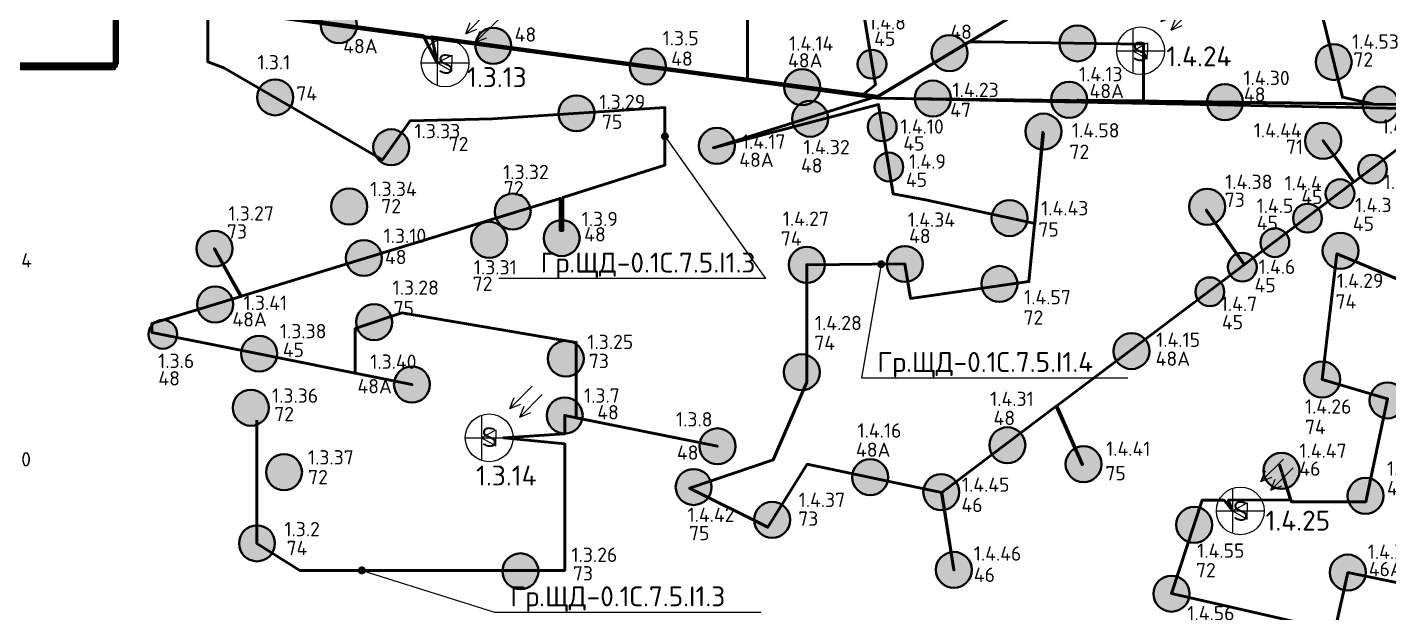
# Model space of a CAD drawing. Header units: millimetres. Extents: x -813692 to 807431, y 0 to 1813163.
# Drawn here: x 4222 to 21329, y 794557 to 801913 of the extents above; entities that cross this region are included whole.
import ezdxf
from ezdxf import colors
from ezdxf.entities.mleader import LeaderData, LeaderLine
from ezdxf.math import Vec2, Vec3

# ---------------------------------------------------------------- set-up
doc = ezdxf.new("R2010")
doc.units = ezdxf.units.MM
for name, color, linetype, lineweight in [('0_Авт.', 10, 'Continuous', 5), ('_Гр.ЩД-0.1С.7.5.I1.3', 6, 'Continuous', 50), ('_Гр.ЩД-0.1С.7.5.I1.4', 6, 'Continuous', 50), ('_Гр.ЩД-0.1С.7.5.I2.1', 6, 'Continuous', 50), ('_Гр.ЩД-0.1С.7.5.I2.2', 6, 'Continuous', 50), ('_Гр.ЩД-0.1С.7.5.I2.3', 6, 'Continuous', 50), ('_Гр.ЩД-0.1С.7.5.I3.3', 6, 'Continuous', 50), ('_освещение_dali', 3, 'Continuous', 50), ('A-ANNO-DIMS', 7, 'Continuous', 9), ('АР_монолит', 252, 'Continuous', 50)]:
    doc.layers.add(name, color=color, linetype=linetype, lineweight=lineweight)
for name, color, linetype, lineweight, true_color in [('DLX_LUM 1', 7, 'Continuous', 40, 0x130bf4), ('DLX_LUM 10', 7, 'Continuous', 40, 0x130bf4), ('DLX_LUM 14', 7, 'Continuous', 40, 0x130bf4), ('DLX_LUM 17', 7, 'Continuous', 40, 0x130bf4), ('DLX_LUM 18', 7, 'Continuous', 40, 0x130bf4), ('DLX_LUM 2', 7, 'Continuous', 40, 0x1b0ff0), ('DLX_LUM 25', 7, 'Continuous', 40, 0x130bf4), ('DLX_LUM 3', 7, 'Continuous', 40, 0x130bf4), ('DLX_LUM 5', 7, 'Continuous', 40, 0xfb3904), ('DLX_LUM 6', 7, 'Continuous', 40, 0x130bf4), ('DLX_LUM 8', 7, 'Continuous', 40, 0xfa2205), ('DLX_LUM 9', 7, 'Continuous', 40, 0x130bf4)]:
    doc.layers.add(name, color=color, linetype=linetype, lineweight=lineweight, true_color=true_color)
doc.layers.add('Вставка', color=252, linetype='Continuous')
doc.styles.add('GOST 2.304', font='GOST Common.ttf')
doc.styles.add('ISOCPEUR', font='isocpeur.ttf')
doc.styles.add('TableTextStyle', font='isocpeur.ttf')
doc.linetypes.add('Truba', pattern='A,3e-05,[4,MSH_7,S=1,R=0,X=0,Y=0],-3.022072', length=3.022102)
doc.linetypes.add('Проводка в лотке', pattern='A,7.5,[130,ltypeshp.shx,S=0.5,R=0,X=0,Y=0],1,[130,ltypeshp.shx,S=1,R=90,X=0,Y=-0.5],1,[130,ltypeshp.shx,S=0.5,R=0,X=0,Y=0],7.5', length=17)
doc.dimstyles.new('М-200', dxfattribs={"dimtxt": 400, "dimasz": 160, "dimexe": 200, "dimexo": 400, "dimgap": 50, "dimtad": 1, "dimdec": 0, "dimzin": 0, "dimdsep": 46, "dimtxsty": 'GOST 2.304', "dimblk": 'ARCHTICK', "dimcen": 180, "dimdle": 200, "dimadec": 0, "dimazin": 0, "dimtfac": 1, "dimtdec": 0, "dimtmove": 1, "dimatfit": 0, "dimfxl": 1, "dimtolj": 1, "dimtzin": 0, "dimarcsym": 0})

# ---------------------------------------------------------------- blocks, each defined once
blk = doc.blocks.new('_ArchTick')
at = {"color": 0, "linetype": 'ByBlock', "const_width": 0.15}
blk.add_lwpolyline([(-0.5, -0.5), (0.5, 0.5)], dxfattribs=at)
blk = doc.blocks.new('*D38')
at = {"layer": 'A-ANNO-DIMS', "color": 0, "lineweight": -2, "transparency": 16777216}
blk.add_arc((-165704, -113309), 107894, 270, 326, dxfattribs=at)
at = {"layer": 'Defpoints', "color": 0, "lineweight": 30, "transparency": 16777216}
for p in [(-165704, -113309), (-165704, -113309), (-75741, -173990), (-131171, -215528), (-165704, -221903)]:
    blk.add_point(p, dxfattribs=at)
at = {"layer": 'A-ANNO-DIMS', "color": 0, "lineweight": -2, "transparency": 16777216, "xscale": 160, "yscale": 160, "zscale": 160}
for p, rotation in [((-76255, -173643), 55.99999895826774), ((-165704, -221203), 179.9999981265246)]:
    blk.add_blockref('_ArchTick', p, dxfattribs=dict(at, rotation=rotation))
at = {"layer": 'A-ANNO-DIMS', "color": 0, "transparency": 16777216, "insert": (-114300, -207822), "char_height": 400, "attachment_point": 5, "rotation": 28.5412, "style": 'GOST 2.304'}
blk.add_mtext('\\A1;56,0%%D', dxfattribs=at)
blk = doc.blocks.new('A$C85fa3c5e')
at = {"layer": '0_Авт.', "color": 6, "lineweight": 25, "ltscale": 100}
for points in [[(5.42, 6.5), (2.59, 3.68), (3.15, 5.07)], [(5.42, 6.5), (2.59, 3.68), (3.98, 4.24)], [(6.66, 5.43), (3.83, 2.6), (4.39, 3.99)], [(6.66, 5.43), (3.83, 2.6), (5.22, 3.16)], [(-0.97, 2.84), (-0.98, -2.84)], [(-3, 0), (3, 0)], [(-0.98, 0), (0.85, 1), (0.85, -0.01)], [(-0.98, 0), (0.84, -1.02), (0.85, -0.01)]]:
    blk.add_lwpolyline(points, dxfattribs=at)
blk.add_circle((0, 0), 3, dxfattribs=at)
blk = doc.blocks.new('DIC3')
at = {"lineweight": 0, "ltscale": 100, "style": 'TableTextStyle'}
for tag, p, height in [('S', (-860, 7220), 250), ('9', (885, 3735, 3), 180), ('9', (-591, 3532, 3), 180), ('72', (3072, 2855, -497), 180), ('75', (6516, 2809, -497), 180), ('74', (9676, 2729, -497), 180), ('48', (2649, 2132, -497), 180), ('48А', (5100, 2003, -497), 180), ('48', (7254, 1745, -497), 180), ('48', (9195, 1485, -497), 180), ('9', (-592, 1071, 3), 180), ('74', (4105, 1183, -497), 180), ('S', (6738, 961), 250), ('9', (668, 711, 3), 180), ('75', (8400, 685, -497), 180), ('72', (6077, 318, -497), 180), ('S', (-799, -285), 250), ('72', (7192, -196, -497), 180), ('72', (5521, -409, -497), 180), ('73', (3739, -716, -497), 180), ('48', (8178, -786, -497), 180), ('48', (5689, -997, -497), 180), ('9А', (690, -1305, 3), 180), ('9', (-592, -1429, 3), 180), ('72', (6823, -1394, -497), 180), ('75', (5803, -1649, -497), 180), ('48А', (3930, -1839, -497), 180), ('45', (4387, -2195, -497), 180), ('73', (8250, -2330, -497), 180), ('48', (2858, -2568, -497), 180), ('48А', (5522, -2579, -497), 180), ('72', (4288, -3005, -497), 180), ('48', (8208, -3004, -497), 180), ('48', (9363, -3302, -497), 180), ('9', (-592, -3929, 3), 180), ('9', (690, -3805, 3), 180), ('72', (4739, -3781, -497), 180), ('S', (6851, -4044), 250), ('74', (4443, -4682, -497), 180), ('73', (8051, -5005, -497), 180), ('9', (690, -6305, 3), 180), ('9', (-592, -6429, 3), 180)]:
    blk.add_attdef(tag, p, '', height=height, dxfattribs=at)
at = {"layer": '_освещение_dali', "color": 7, "style": 'TableTextStyle'}
for s, p in [('48', (7336, 1531, -497)), ('48А', (5182, 1385, -497)), ('48', (9303, 1228, -497)), ('74', (4593, 791, -497)), ('75', (8433, 435, -497)), ('72', (6506, 156, -497)), ('72', (7200, -399, -497)), ('72', (5660, -625, -497)), ('73', (3721, -942, -497)), ('48', (8210, -979, -497)), ('48', (5707, -1264, -497)), ('72', (6808, -1600, -497)), ('48А', (3790, -2047, -497)), ('75', (5815, -1906, -497)), ('45', (4423, -2430, -497)), ('73', (8268, -2570, -497)), ('48', (2860, -2788, -497)), ('48А', (5361, -2887, -497)), ('72', (4315, -3236, -497)), ('48', (8374, -3214, -497)), ('48', (9375, -3721, -497)), ('72', (4741, -4029, -497)), ('74', (4470, -4919, -497)), ('73', (8068, -5238, -497))]:
    blk.add_text(s, height=180, dxfattribs=at).set_placement(p)
blk = doc.blocks.new('DIC4')
at = {"lineweight": 0, "ltscale": 100, "style": 'TableTextStyle'}
for tag, p, height in [('48А', (-1699, 2691, -497), 180), ('72', (-3839, 2434, -497), 180), ('72', (-744, 2508, -497), 180), ('72', (-2824, 2347, -497), 180), ('72', (152, 2350, -497), 180), ('48', (-5154, 1904, -497), 180), ('76', (-1923, 1786, -497), 180), ('72', (1435, 1871, -497), 180), ('48', (-3387, 1642, -497), 180), ('45', (-4445, 1519, -497), 180), ('48А', (-5446, 1255, -497), 180), ('72', (1627, 1279, -497), 180), ('S', (-706, 1059), 250), ('48А', (-1804, 870, -497), 180), ('48А', (2185, 949, -497), 180), ('48', (263, 822, -497), 180), ('45', (2950, 741, -497), 180), ('47', (-3393, 672, -497), 180), ('45', (-4047, 212, -497), 180), ('72', (-1892, 164, -497), 180), ('71', (393, 164, -497), 180), ('45', (2001, 213, -497), 180), ('47', (3549, 236, -497), 180), ('48А', (-6039, 23, -497), 180), ('48', (-5265, -47, -497), 180), ('45', (-3938, -228, -497), 180), ('73', (34, -483, -497), 180), ('45', (780, -500, -497), 180), ('45', (2026, -484, -497), 180), ('47', (2884, -573, -497), 180), ('75', (-2279, -814, -497), 180), ('45', (428, -784, -497), 180), ('45', (1666, -774, -497), 180), ('74', (-5525, -947, -497), 180), ('48', (-3953, -959, -497), 180), ('47', (2626, -1505, -497), 180), ('45', (454, -1550, -497), 180), ('74', (1436, -1725, -497), 180), ('72', (-2493, -1932, -497), 180), ('45', (-22, -2016, -497), 180), ('74', (-5121, -2256, -497), 180), ('48А', (-834, -2467, -497), 180), ('75', (2355, -3054, -497), 180), ('48', (-2919, -3209, -497), 180), ('74', (1036, -3306, -497), 180), ('48А', (-4586, -3607, -497), 180), ('75', (-1462, -3835, -497), 180), ('46', (966, -3860, -497), 180), ('47', (2067, -4084, -497), 180), ('46', (-3274, -4287, -497), 180), ('73', (-5325, -4478, -497), 180), ('75', (-6721, -4666, -497), 180), ('S', (540, -4774), 250), ('75', (3046, -4779, -497), 180), ('72', (-318, -5116, -497), 180), ('46А', (1825, -5130, -497), 180), ('46', (-3124, -5152, -497), 180), ('72', (-441, -5902, -497), 180), ('45', (1686, -6015, -497), 180)]:
    blk.add_attdef(tag, p, '', height=height, dxfattribs=at)
at = {"layer": '_освещение_dali', "color": 7, "style": 'TableTextStyle'}
for s, p in [('48', (-3420, 1402, -497)), ('45', (-4377, 1314, -497)), ('48А', (-5459, 1043, -497)), ('72', (1644, 1053, -497)), ('48А', (-1671, 658, -497)), ('48', (269, 614, -497)), ('47', (-3421, 420, -497)), ('45', (-4010, -1, -497)), ('72', (-1923, -105, -497)), ('71', (798, -44, -497)), ('48А', (-6072, -206, -497)), ('48', (-5297, -278, -497)), ('45', (-3978, -457, -497)), ('45', (991, -673, -497)), ('73', (28, -708, -497)), ('45', (431, -999, -497)), ('45', (1638, -1009, -497)), ('74', (-5550, -1194, -497)), ('48', (-3938, -1163, -497)), ('75', (-2314, -1082, -497)), ('45', (403, -1781, -497)), ('74', (1420, -1986, -497)), ('72', (-2500, -2188, -497)), ('45', (-7, -2246, -497)), ('74', (-5129, -2506, -497)), ('48А', (-840, -2704, -497)), ('48', (-2877, -3449, -497)), ('74', (1036, -3562, -497)), ('48А', (-4605, -3848, -497)), ('46', (966, -4086, -497)), ('75', (-1472, -4144, -497)), ('47', (2067, -4332, -497)), ('46', (-3280, -4542, -497)), ('73', (-5331, -4714, -497)), ('75', (-6703, -4895, -497)), ('46', (-3124, -5419, -497)), ('72', (-333, -5361, -497)), ('46А', (1838, -5348, -497))]:
    blk.add_text(s, height=180, dxfattribs=at).set_placement(p)
blk = doc.blocks.new('_Dot')
at = {"color": 0, "linetype": 'ByBlock', "lineweight": -2}
blk.add_line((-0.5, 0), (-1, 0), dxfattribs=at)
at = {"color": 0, "linetype": 'ByBlock', "const_width": 0.5}
blk.add_lwpolyline([(-0.25, 0, 1), (0.25, 0, 1)], format="xyb", close=True, dxfattribs=at)
blk = doc.blocks.new('A$Cab2378fa')
at = {"lineweight": 25}
h = blk.add_hatch(color=256, dxfattribs=at)
h.paths.add_polyline_path([(162, -157, 0.442338), (148, 178), (0, 0)])
h.paths.add_polyline_path([(-142, -170), (0, 0), (-163, 158, 0.430096)])
at = {"lineweight": 25, "true_color": 0xfff5f5}
h = blk.add_hatch(color=7, dxfattribs=at)
h.dxf.hatch_style = 1
h.paths.add_polyline_path([(0, 0), (-142, -170, 0.174923), (3, -222, 0.197808), (162, -157)])
h.paths.add_polyline_path([(-163, 158), (0, 0), (148, 178, 0.175398), (3, 230, 0.209014)])
blk.add_circle((3, 4), 226)
blk = doc.blocks.new('Оси200')
at = {"layer": 'A-ANNO-DIMS'}
dim = blk.add_angular_dim_2l(base=(-131171, -215527.9), line1=((-165703.8, -113309.3), (-75741.3, -173989.8)), line2=((-165703.8, -113309.3), (-165703.8, -221903.3)), text='56,0%%D', dimstyle='М-200', override={"dimadec": 2, "dimtmove": 2}, dxfattribs=at)
dim.commit()
dim.dimension.update_dxf_attribs({"geometry": '*D38', "text_midpoint": (-114299.5, -207822), "dimtype": 130})
blk = doc.blocks.new('A$C6724712c')
at = {"layer": 'A-ANNO-DIMS', "color": 18, "lineweight": 0, "true_color": 0x000000}
blk.add_blockref('Оси200', (433047.4, 279674.7), dxfattribs=at)

msp = doc.modelspace()

# ---------------------------------------------------------------- linework, layer by layer
at = {"layer": '_Гр.ЩД-0.1С.7.5.I1.4', "ltscale": 100}
for points in [[(3783.5, 814731.6), (3783.5, 801424.9), (5314.2, 801424.9), (5314.2, 802320.5), (14710.9, 801058.8), (14879.2, 801187.1), (14636.4, 802668.5)], [(20446.4, 802257.7), (20746.4, 801032.8), (21128.7, 800950.1), (17425, 800996.5), (18249.5, 800987.4), (18247.1, 801699.4), (16212.1, 801728.2), (16050.7, 801728.2), (14918.3, 801051.3), (12843.8, 800399.3), (14919.4, 800940.2), (15102.6, 799818.9), (15531, 799738.6), (16881, 799447.2), (16982.7, 800592.7), (16989.7, 800582.3), (16808.3, 798717.4), (15321.5, 798505.4), (15249.3, 798938.4), (14016.8, 798928.6), (14016.8, 797454.8), (13596.6, 796477.6), (12544.3, 796120.6), (13526.1, 795631.7), (14023.8, 796422.1), (15708.3, 796066.9), (15864.6, 795095.3), (15712.3, 796067.2), (17151.3, 797151.6), (17476.2, 796419.7), (17482.5, 796419.9), (17159.2, 797157.5), (19511.2, 798929.9), (19036, 799608.8), (19037.8, 799616.3), (19515.4, 798933), (20885.1, 799965.2), (20507.7, 800478.1), (20504.8, 800485.7), (20892.7, 799970.9), (22140.7, 800911.4)], [(21651.9, 798661.9), (20677.5, 799067.6), (20493.4, 797485.9), (21314, 797246.7), (21039.7, 795952.8), (20106.3, 795952.8), (19956.8, 796413.8), (20093.3, 795974.8), (19313.2, 795971.5), (19366.5, 795836.5), (19259.2, 795971.3), (18985.6, 795970.1), (18598.3, 794800.4), (20651.9, 794330.6), (20815.7, 795061.6), (21831.2, 794855.2)]]:
    msp.add_lwpolyline(points, dxfattribs=at)

# ---------------------------------------------------------------- next in the draw order: block references
at = {"layer": 'Вставка', "linetype": 'Truba', "lineweight": 30, "ltscale": 100}
msp.add_blockref('A$C6724712c', (-266052.4, 717506.5), dxfattribs=at)

# ---------------------------------------------------------------- next in the draw order: linework, layer by layer
at = {"layer": '_Гр.ЩД-0.1С.7.5.I1.3', "ltscale": 100}
for points in [[(2142.4, 803943.9), (2142.4, 792711.9), (3425.7, 792711.9), (3425.7, 799516.6), (3025, 799581.4), (3425.7, 799616.9), (3425.7, 801388.6), (5319.4, 801388.6), (5319.4, 802493.2)], [(13274.1, 802364.6), (13274.1, 801259.9), (9304, 801793.4), (9374.4, 801463.6), (9196.9, 801807.8), (6489.4, 802171.6), (6489.4, 801479.1), (6692.3, 801404.5), (8685.8, 800247.4), (9034.3, 800737.6), (10068.2, 800762.6), (12234.6, 800903.1), (12234.6, 800180.9), (10952, 799773.5), (10952, 799360.8), (10916.7, 799360.8), (10916.9, 799762.7), (6915.6, 798534.8), (6574.5, 799131), (6905.9, 798531.8), (5787.7, 798191.4), (5787.7, 798077.6), (6651.2, 797907.3), (9056.1, 797423.9), (8344.6, 797566.9), (8344.6, 798127.8), (8926.8, 798323), (11119.4, 797953.3), (11119.4, 797007.7), (12894.5, 796648.2), (10975.3, 797036), (10975.3, 796804.6), (10207, 796755), (10975.3, 796678.9), (10975.3, 795089.4), (7647, 795089.4), (7109, 795428.9), (7109, 796976.5)]]:
    msp.add_lwpolyline(points, dxfattribs=at)
at = {"layer": '_Гр.ЩД-0.1С.7.5.I2.1', "ltscale": 100}
msp.add_lwpolyline([(3788.5, 814731.6), (3788.5, 801453.4), (5355.7, 801453.4), (5355.7, 802307.2), (14903.6, 801046.4), (20866.2, 804598.4)], dxfattribs=at)
at = {"layer": '_Гр.ЩД-0.1С.7.5.I2.2', "ltscale": 100}
msp.add_lwpolyline([(3783.5, 814731.6), (3783.5, 801423.2), (5343.9, 801423.2), (5343.9, 802308.8), (14902.4, 801020.2), (22168.7, 800932.4)], dxfattribs=at)
at = {"layer": '_Гр.ЩД-0.1С.7.5.I2.3', "ltscale": 100}
msp.add_lwpolyline([(3748.2, 814731.6), (3748.2, 801407.3), (5330.2, 801407.3), (5330.2, 802308.8), (14905.5, 801034.4), (20821.8, 804583.5)], dxfattribs=at)
at = {"layer": '_Гр.ЩД-0.1С.7.5.I3.3', "ltscale": 100}
msp.add_lwpolyline([(35830.6, 791648.6), (35070.5, 793693.9), (31746.5, 792506.7), (32434.7, 790447.8), (30180.1, 789726.7), (29328.3, 792504), (29032.8, 793457.2), (28110, 793177.7), (27999.3, 793549.6), (22154.9, 800879), (14908.2, 801020.1), (5343.9, 802307), (5343.9, 801423.2), (3788.5, 801453.4), (3788.5, 814731.6), (6563.4, 814731.6)], dxfattribs=at)

# ---------------------------------------------------------------- next in the draw order: block references
at = {"layer": '0_Авт.', "color": 3, "linetype": 'Проводка в лотке', "ltscale": 100, "xscale": 100, "yscale": 100, "zscale": 100}
for p in [(18211.6, 801616.9), (9472.1, 801463.5), (10026.5, 796755), (19464.2, 795836.5)]:
    msp.add_blockref('A$C85fa3c5e', p, dxfattribs=at)
at = {"layer": '_Гр.ЩД-0.1С.7.5.I1.3', "lineweight": 0}
ref = msp.add_blockref('DIC3', (3010, 800200), dxfattribs=at)
ref.add_attrib('9', '1.3.20', (3700.3, 796395.3, 3), dxfattribs={"layer": '0', "lineweight": 0, "ltscale": 100, "height": 180, "style": 'TableTextStyle'})
ref.add_attrib('9А', '1.3.24', (3700.3, 798895.3, 3), dxfattribs={"layer": '0', "lineweight": 0, "ltscale": 100, "height": 180, "style": 'TableTextStyle'})
ref.add_attrib('S', '1.3.13', (9747.9, 801160.6), dxfattribs={"layer": '0', "lineweight": 0, "ltscale": 100, "height": 250, "style": 'TableTextStyle'})
ref.add_attrib('S', '1.3.14', (9860.9, 796155.5), dxfattribs={"layer": '0', "lineweight": 0, "ltscale": 100, "height": 250, "style": 'TableTextStyle'})
ref.add_attrib('74', '1.3.1', (7114.8, 801383.1, -497), dxfattribs={"layer": '0', "lineweight": 0, "ltscale": 100, "height": 180, "style": 'TableTextStyle'})
ref.add_attrib('74', '1.3.2', (7453.2, 795517.9, -497), dxfattribs={"layer": '0', "lineweight": 0, "ltscale": 100, "height": 180, "style": 'TableTextStyle'})
ref.add_attrib('48', '1.3.5', (12204.9, 801685.1, -497), dxfattribs={"layer": '0', "lineweight": 0, "ltscale": 100, "height": 180, "style": 'TableTextStyle'})
ref.add_attrib('48', '1.3.6', (5867.6, 797631.5, -497), dxfattribs={"layer": '0', "lineweight": 0, "ltscale": 100, "height": 180, "style": 'TableTextStyle'})
ref.add_attrib('48', '1.3.7', (11217.7, 797195.7, -497), dxfattribs={"layer": '0', "lineweight": 0, "ltscale": 100, "height": 180, "style": 'TableTextStyle'})
ref.add_attrib('48', '1.3.8', (12373.3, 796897.7, -497), dxfattribs={"layer": '0', "lineweight": 0, "ltscale": 100, "height": 180, "style": 'TableTextStyle'})
ref.add_attrib('48', '1.3.9', (11188.1, 799413.9, -497), dxfattribs={"layer": '0', "lineweight": 0, "ltscale": 100, "height": 180, "style": 'TableTextStyle'})
ref.add_attrib('48', '1.3.10', (8699.2, 799203.1, -497), dxfattribs={"layer": '0', "lineweight": 0, "ltscale": 100, "height": 180, "style": 'TableTextStyle'})
ref.add_attrib('45', '1.3.38', (7396.6, 798004.7, -497), dxfattribs={"layer": '0', "lineweight": 0, "ltscale": 100, "height": 180, "style": 'TableTextStyle'})
ref.add_attrib('48А', '1.3.40', (8531.9, 797621.2, -497), dxfattribs={"layer": '0', "lineweight": 0, "ltscale": 100, "height": 180, "style": 'TableTextStyle'})
ref.add_attrib('48А', '1.3.41', (6939.5, 798361.1, -497), dxfattribs={"layer": '0', "lineweight": 0, "ltscale": 100, "height": 180, "style": 'TableTextStyle'})
ref.add_attrib('72', '1.3.31', (9833.5, 798806.4, -497), dxfattribs={"layer": '0', "lineweight": 0, "ltscale": 100, "height": 180, "style": 'TableTextStyle'})
ref.add_attrib('72', '1.3.32', (10202.2, 800004.1, -497), dxfattribs={"layer": '0', "lineweight": 0, "ltscale": 100, "height": 180, "style": 'TableTextStyle'})
ref.add_attrib('72', '1.3.33', (9086.8, 800518.4, -497), dxfattribs={"layer": '0', "lineweight": 0, "ltscale": 100, "height": 180, "style": 'TableTextStyle'})
ref.add_attrib('72', '1.3.34', (8531.5, 799790.7, -497), dxfattribs={"layer": '0', "lineweight": 0, "ltscale": 100, "height": 180, "style": 'TableTextStyle'})
ref.add_attrib('72', '1.3.36', (7297.9, 797195, -497), dxfattribs={"layer": '0', "lineweight": 0, "ltscale": 100, "height": 180, "style": 'TableTextStyle'})
ref.add_attrib('72', '1.3.37', (7749.1, 796419.2, -497), dxfattribs={"layer": '0', "lineweight": 0, "ltscale": 100, "height": 180, "style": 'TableTextStyle'})
ref.add_attrib('73', '1.3.25', (11259.9, 797869.6, -497), dxfattribs={"layer": '0', "lineweight": 0, "ltscale": 100, "height": 180, "style": 'TableTextStyle'})
ref.add_attrib('73', '1.3.26', (11060.6, 795195.4, -497), dxfattribs={"layer": '0', "lineweight": 0, "ltscale": 100, "height": 180, "style": 'TableTextStyle'})
ref.add_attrib('73', '1.3.27', (6749.3, 799483.8, -497), dxfattribs={"layer": '0', "lineweight": 0, "ltscale": 100, "height": 180, "style": 'TableTextStyle'})
ref.add_attrib('75', '1.3.28', (8812.7, 798551.3, -497), dxfattribs={"layer": '0', "lineweight": 0, "ltscale": 100, "height": 180, "style": 'TableTextStyle'})
ref.add_attrib('75', '1.3.29', (11409.8, 800884.6, -497), dxfattribs={"layer": '0', "lineweight": 0, "ltscale": 100, "height": 180, "style": 'TableTextStyle'})
at = {"layer": '_Гр.ЩД-0.1С.7.5.I1.4', "lineweight": 0}
ref = msp.add_blockref('DIC4', (19240, 800363.5), dxfattribs=at)
ref.add_attrib('S', '1.4.24', (18533.6, 801422.1), dxfattribs={"layer": '0', "lineweight": 0, "ltscale": 100, "height": 250, "style": 'TableTextStyle'})
ref.add_attrib('S', '1.4.25', (19779.7, 795589.5), dxfattribs={"layer": '0', "lineweight": 0, "ltscale": 100, "height": 250, "style": 'TableTextStyle'})
ref.add_attrib('74', '1.4.26', (20276.1, 797057.9, -497), dxfattribs={"layer": '0', "lineweight": 0, "ltscale": 100, "height": 180, "style": 'TableTextStyle'})
ref.add_attrib('74', '1.4.27', (13714.9, 799416.9, -497), dxfattribs={"layer": '0', "lineweight": 0, "ltscale": 100, "height": 180, "style": 'TableTextStyle'})
ref.add_attrib('74', '1.4.28', (14118.7, 798107.4, -497), dxfattribs={"layer": '0', "lineweight": 0, "ltscale": 100, "height": 180, "style": 'TableTextStyle'})
ref.add_attrib('74', '1.4.29', (20676, 798638.8, -497), dxfattribs={"layer": '0', "lineweight": 0, "ltscale": 100, "height": 180, "style": 'TableTextStyle'})
ref.add_attrib('48', '1.4.30', (19503.2, 801185.7, -497), dxfattribs={"layer": '0', "lineweight": 0, "ltscale": 100, "height": 180, "style": 'TableTextStyle'})
ref.add_attrib('48', '1.4.31', (16320.8, 797154.8, -497), dxfattribs={"layer": '0', "lineweight": 0, "ltscale": 100, "height": 180, "style": 'TableTextStyle'})
ref.add_attrib('48', '1.4.32', (13975.2, 800316.9, -497), dxfattribs={"layer": '0', "lineweight": 0, "ltscale": 100, "height": 180, "style": 'TableTextStyle'})
ref.add_attrib('48', '1.4.34', (15286.6, 799404.9, -497), dxfattribs={"layer": '0', "lineweight": 0, "ltscale": 100, "height": 180, "style": 'TableTextStyle'})
ref.add_attrib('45', '1.4.1', (21241, 800576.4, -497), dxfattribs={"layer": '0', "lineweight": 0, "ltscale": 100, "height": 180, "style": 'TableTextStyle'})
ref.add_attrib('45', '1.4.2', (21265.5, 799879.2, -497), dxfattribs={"layer": '0', "lineweight": 0, "ltscale": 100, "height": 180, "style": 'TableTextStyle'})
ref.add_attrib('45', '1.4.3', (20906.1, 799589.1, -497), dxfattribs={"layer": '0', "lineweight": 0, "ltscale": 100, "height": 180, "style": 'TableTextStyle'})
ref.add_attrib('45', '1.4.4', (20019.8, 799863.9, -497), dxfattribs={"layer": '0', "lineweight": 0, "ltscale": 100, "height": 180, "style": 'TableTextStyle'})
ref.add_attrib('45', '1.4.5', (19668.5, 799579.5, -497), dxfattribs={"layer": '0', "lineweight": 0, "ltscale": 100, "height": 180, "style": 'TableTextStyle'})
ref.add_attrib('45', '1.4.6', (19693.6, 798813.6, -497), dxfattribs={"layer": '0', "lineweight": 0, "ltscale": 100, "height": 180, "style": 'TableTextStyle'})
ref.add_attrib('45', '1.4.7', (19218.1, 798347.9, -497), dxfattribs={"layer": '0', "lineweight": 0, "ltscale": 100, "height": 180, "style": 'TableTextStyle'})
ref.add_attrib('45', '1.4.8', (14795.1, 801882.9, -497), dxfattribs={"layer": '0', "lineweight": 0, "ltscale": 100, "height": 180, "style": 'TableTextStyle'})
ref.add_attrib('45', '1.4.9', (15301.6, 800135.4, -497), dxfattribs={"layer": '0', "lineweight": 0, "ltscale": 100, "height": 180, "style": 'TableTextStyle'})
ref.add_attrib('45', '1.4.10', (15192.9, 800575.5, -497), dxfattribs={"layer": '0', "lineweight": 0, "ltscale": 100, "height": 180, "style": 'TableTextStyle'})
ref.add_attrib('48А', '1.4.13', (17436.2, 801233.4, -497), dxfattribs={"layer": '0', "lineweight": 0, "ltscale": 100, "height": 180, "style": 'TableTextStyle'})
ref.add_attrib('48А', '1.4.14', (13793.8, 801618.3, -497), dxfattribs={"layer": '0', "lineweight": 0, "ltscale": 100, "height": 180, "style": 'TableTextStyle'})
ref.add_attrib('48А', '1.4.15', (18406.1, 797896.7, -497), dxfattribs={"layer": '0', "lineweight": 0, "ltscale": 100, "height": 180, "style": 'TableTextStyle'})
ref.add_attrib('48А', '1.4.16', (14654.4, 796756.6, -497), dxfattribs={"layer": '0', "lineweight": 0, "ltscale": 100, "height": 180, "style": 'TableTextStyle'})
ref.add_attrib('48А', '1.4.17', (13201.4, 800386.2, -497), dxfattribs={"layer": '0', "lineweight": 0, "ltscale": 100, "height": 180, "style": 'TableTextStyle'})
ref.add_attrib('47', '1.4.21', (21306.7, 796279.1, -497), dxfattribs={"layer": '0', "lineweight": 0, "ltscale": 100, "height": 180, "style": 'TableTextStyle'})
ref.add_attrib('47', '1.4.23', (15847.3, 801035.3, -497), dxfattribs={"layer": '0', "lineweight": 0, "ltscale": 100, "height": 180, "style": 'TableTextStyle'})
ref.add_attrib('46А', '1.4.36', (21064.6, 795233.8, -497), dxfattribs={"layer": '0', "lineweight": 0, "ltscale": 100, "height": 180, "style": 'TableTextStyle'})
ref.add_attrib('46', '1.4.45', (15966.2, 796076.4, -497), dxfattribs={"layer": '0', "lineweight": 0, "ltscale": 100, "height": 180, "style": 'TableTextStyle'})
ref.add_attrib('46', '1.4.46', (16115.6, 795211.6, -497), dxfattribs={"layer": '0', "lineweight": 0, "ltscale": 100, "height": 180, "style": 'TableTextStyle'})
ref.add_attrib('46', '1.4.47', (20206.2, 796503, -497), dxfattribs={"layer": '0', "lineweight": 0, "ltscale": 100, "height": 180, "style": 'TableTextStyle'})
ref.add_attrib('72', '1.4.53', (20867.4, 801642.6, -497), dxfattribs={"layer": '0', "lineweight": 0, "ltscale": 100, "height": 180, "style": 'TableTextStyle'})
ref.add_attrib('72', '1.4.55', (18922.4, 795247.4, -497), dxfattribs={"layer": '0', "lineweight": 0, "ltscale": 100, "height": 180, "style": 'TableTextStyle'})
ref.add_attrib('72', '1.4.56', (18798.6, 794461.6, -497), dxfattribs={"layer": '0', "lineweight": 0, "ltscale": 100, "height": 180, "style": 'TableTextStyle'})
ref.add_attrib('72', '1.4.57', (16746.7, 798431.4, -497), dxfattribs={"layer": '0', "lineweight": 0, "ltscale": 100, "height": 180, "style": 'TableTextStyle'})
ref.add_attrib('72', '1.4.58', (17347.9, 800527.5, -497), dxfattribs={"layer": '0', "lineweight": 0, "ltscale": 100, "height": 180, "style": 'TableTextStyle'})
ref.add_attrib('73', '1.4.37', (13914.8, 795885.3, -497), dxfattribs={"layer": '0', "lineweight": 0, "ltscale": 100, "height": 180, "style": 'TableTextStyle'})
ref.add_attrib('73', '1.4.38', (19274.1, 799880.7, -497), dxfattribs={"layer": '0', "lineweight": 0, "ltscale": 100, "height": 180, "style": 'TableTextStyle'})
ref.add_attrib('75', '1.4.41', (17778.2, 796528.8, -497), dxfattribs={"layer": '0', "lineweight": 0, "ltscale": 100, "height": 180, "style": 'TableTextStyle'})
ref.add_attrib('75', '1.4.42', (12518.8, 795697.9, -497), dxfattribs={"layer": '0', "lineweight": 0, "ltscale": 100, "height": 180, "style": 'TableTextStyle'})
ref.add_attrib('75', '1.4.43', (16961.5, 799549.1, -497), dxfattribs={"layer": '0', "lineweight": 0, "ltscale": 100, "height": 180, "style": 'TableTextStyle'})
ref.add_attrib('71', '1.4.44', (19633, 800527.3, -497), dxfattribs={"layer": '0', "lineweight": 0, "ltscale": 100, "height": 180, "style": 'TableTextStyle'})
at = {"layer": 'DLX_LUM 1', "ltscale": 100}
for p in [(7333.5, 801027.8), (20721.4, 799099.9), (14013.8, 798924.7), (13951.9, 797574.2), (20490.8, 797482.6), (7106, 795425)]:
    msp.add_blockref('A$Cab2378fa', p, dxfattribs=at)
at = {"layer": 'DLX_LUM 10', "ltscale": 100}
msp.add_blockref('A$Cab2378fa', (17416, 801706.2), dxfattribs=at)
at = {"layer": 'DLX_LUM 14', "ltscale": 100}
for p in [(20634.5, 801471.7), (16988.1, 800597.3), (8792.9, 800400.8), (8264.5, 799657.5), (10022.4, 799238.6), (10934.3, 799260.2), (16434.1, 798683.5), (7027.6, 797129.1), (7445.7, 796318.6), (18881.5, 795658.7), (18595.7, 794792.7)]:
    msp.add_blockref('A$Cab2378fa', p, dxfattribs=at)
at = {"layer": 'DLX_LUM 17', "ltscale": 100}
for p in [(19044.3, 799652.9), (6571.6, 799127.1), (10985.2, 797745.7), (13578.6, 795721.5), (10415.6, 795073.9)]:
    msp.add_blockref('A$Cab2378fa', p, dxfattribs=at)
at = {"layer": 'DLX_LUM 18', "ltscale": 100}
for p in [(11121, 800827), (16562.2, 799511.7), (8578.1, 798203), (17491.9, 796420.5), (19977.4, 796335.6), (12592.1, 796132.7)]:
    msp.add_blockref('A$Cab2378fa', p, dxfattribs=at)
at = {"layer": 'DLX_LUM 2', "ltscale": 100}
for p in [(10075.3, 801675), (15807.2, 801582.9), (12016, 801415.4), (19268.2, 800966.9), (14056.9, 800759.3), (10318.7, 799592.9), (8449.6, 799009.7), (15246.4, 798934.5), (7133.9, 797807.9), (10972.3, 797032.1), (12891.5, 796644.3), (16534.1, 796657.4)]:
    msp.add_blockref('A$Cab2378fa', p, dxfattribs=at)
at = {"layer": 'DLX_LUM 25', "ltscale": 100}
msp.add_blockref('A$Cab2378fa', (20501.8, 800481.8), dxfattribs=at)
at = {"layer": 'DLX_LUM 3', "ltscale": 100, "xscale": 0.8, "yscale": 0.8, "zscale": 0.8}
for p in [(14833.5, 801445.9), (14962.6, 800658.3), (15046.2, 800153.2), (21123, 800127.2), (20714.1, 799819.1), (20305.2, 799510.9), (19896.3, 799202.8), (19487.4, 798894.7), (19078.5, 798586.5), (5924.2, 798051)]:
    msp.add_blockref('A$Cab2378fa', p, dxfattribs=at)
at = {"layer": 'DLX_LUM 5', "ltscale": 100}
for p in [(8134.6, 801934.7), (13956.7, 801155.8), (17310.5, 800997), (21226, 800936.8), (12884.1, 800419.5), (6580.4, 798426.5), (18094, 797840.8), (9053.1, 797420), (14810.7, 796256.4)]:
    msp.add_blockref('A$Cab2378fa', p, dxfattribs=at)
at = {"layer": 'DLX_LUM 6', "ltscale": 100}
for p in [(15597.2, 801012.1), (21311.7, 797221)]:
    msp.add_blockref('A$Cab2378fa', p, dxfattribs=at)
at = {"layer": 'DLX_LUM 8', "ltscale": 100}
msp.add_blockref('A$Cab2378fa', (20812.7, 795057.7), dxfattribs=at)
at = {"layer": 'DLX_LUM 9', "ltscale": 100}
for p in [(15704.3, 796068.8), (21035.2, 796022.4), (15861.6, 795091.4)]:
    msp.add_blockref('A$Cab2378fa', p, dxfattribs=at)

# ---------------------------------------------------------------- next in the draw order: texts
at = {"layer": 'Defpoints', "color": 21, "true_color": 0xfda8a7, "style": 'TableTextStyle'}
for p in [(18107.4, 801482.9), (19370.9, 795710.7)]:
    msp.add_text('S', height=250, dxfattribs=at).set_placement(p)
at = {"layer": 'Defpoints', "color": 254, "true_color": 0xecbcd1, "style": 'TableTextStyle'}
for p in [(9382.7, 801324.8), (9930.7, 796637.5)]:
    msp.add_text('S', height=250, dxfattribs=at).set_placement(p)

# ---------------------------------------------------------------- next in the draw order: leaders
at = {"layer": '_Гр.ЩД-0.1С.7.5.I1.3'}
ml = msp.add_multileader_mtext('Standard', dxfattribs=at)
ml.set_content('Гр.ЩД-0.1С.7.5.I1.3', color=256, style='ISOCPEUR')
ml.set_leader_properties()
ml.set_arrow_properties(name='DOT')
ml.build(insert=Vec2(0, 0))
ml.multileader.update_dxf_attribs({"has_dogleg": 0, "text_left_attachment_type": 6, "text_right_attachment_type": 6, "arrow_head_size": 100})
ctx = ml.context
ctx.base_point, ctx.char_height, ctx.arrow_head_size, ctx.landing_gap_size, ctx.plane_origin = Vec3(10471.9, 798755.9), 250, 100, 200, Vec3(98125.9, 929843.3)
ctx.left_attachment, ctx.right_attachment = 6, 6
notes = []
notes.append((ctx, [(1, (1, 1, 0), (13504.9, 798755.9), (-1, 0), 8, [(1, [(12234.6, 800542)], 0, [])])]))
ctx.mtext.insert, ctx.mtext.flow_direction = Vec3(10671.9, 799080.9), 5
ml = msp.add_multileader_mtext('Standard', dxfattribs=at)
ml.set_content('Гр.ЩД-0.1С.7.5.I1.3', color=256, style='ISOCPEUR')
ml.set_leader_properties()
ml.set_arrow_properties(name='DOT')
ml.build(insert=Vec2(0, 0))
ml.multileader.update_dxf_attribs({"has_dogleg": 0, "text_left_attachment_type": 6, "text_right_attachment_type": 6, "arrow_head_size": 100})
ctx = ml.context
ctx.base_point, ctx.char_height, ctx.arrow_head_size, ctx.landing_gap_size, ctx.plane_origin = Vec3(10092.5, 794563.3), 250, 100, 200, Vec3(94317.5, 924390.7)
ctx.left_attachment, ctx.right_attachment = 6, 6
notes.append((ctx, [(0, (1, 1, 0), (10084.5, 794563.3), (1, 0), 8, [(1, [(8426.2, 795089.4)], 0, [])])]))
ctx.mtext.insert, ctx.mtext.flow_direction = Vec3(10292.5, 794888.3), 5
at = {"layer": '_Гр.ЩД-0.1С.7.5.I1.4'}
ml = msp.add_multileader_mtext('Standard', dxfattribs=at)
ml.set_content('Гр.ЩД-0.1С.7.5.I1.4', color=256, style='ISOCPEUR')
ml.set_leader_properties()
ml.set_arrow_properties(name='DOT')
ml.build(insert=Vec2(0, 0))
ml.multileader.update_dxf_attribs({"has_dogleg": 0, "text_left_attachment_type": 6, "text_right_attachment_type": 6, "arrow_head_size": 100})
ctx = ml.context
ctx.base_point, ctx.char_height, ctx.arrow_head_size, ctx.landing_gap_size, ctx.plane_origin = Vec3(14702.9, 797507.3), 250, 100, 200, Vec3(99146.2, 925277.9)
ctx.left_attachment, ctx.right_attachment = 6, 6
notes.append((ctx, [(0, (1, 1, 0), (14694.9, 797507.3), (1, 0), 8, [(1, [(14951.1, 798936)], 0, [])])]))
ctx.mtext.insert, ctx.mtext.flow_direction = Vec3(14902.9, 797832.3), 5
at = {"layer": '_Гр.ЩД-0.1С.7.5.I2.2'}
ml = msp.add_multileader_mtext('Standard', dxfattribs=at)
ml.set_content('Гр.ЩД-0.1С.7.5.I2.2', color=256, style='ISOCPEUR')
ml.set_leader_properties()
ml.set_arrow_properties(name='DOT')
ml.build(insert=Vec2(0, 0))
ml.multileader.update_dxf_attribs({"has_dogleg": 0, "text_left_attachment_type": 6, "text_right_attachment_type": 6, "arrow_head_size": 100})
ctx = ml.context
ctx.base_point, ctx.char_height, ctx.arrow_head_size, ctx.landing_gap_size, ctx.plane_origin = Vec3(20374.1, 793015.2), 250, 100, 200, Vec3(104817.3, 920785.8)
ctx.left_attachment, ctx.right_attachment = 6, 6
notes.append((ctx, [(1, (1, 1, 0), (23457.1, 793015.2), (-1, 0), 8, [(1, [(24594.8, 796685.4)], 0, [])])]))
ctx.mtext.insert, ctx.mtext.flow_direction = Vec3(20574.1, 793340.2), 5
for ctx, leaders in notes:
    for number, flags, end, landing, length, lines in leaders:
        leader = LeaderData()
        leader.index, (leader.has_last_leader_line, leader.has_dogleg_vector, leader.attachment_direction) = number, flags
        leader.last_leader_point, leader.dogleg_vector, leader.dogleg_length = Vec3(end), Vec3(landing), length
        for number, points, colour, breaks in lines:
            line = LeaderLine()
            line.index, line.vertices, line.color, line.breaks = number, Vec3.list(points), colors.encode_raw_color(colour), breaks
            leader.lines.append(line)
        ctx.leaders.append(leader)

doc.saveas('drawing.dxf')
